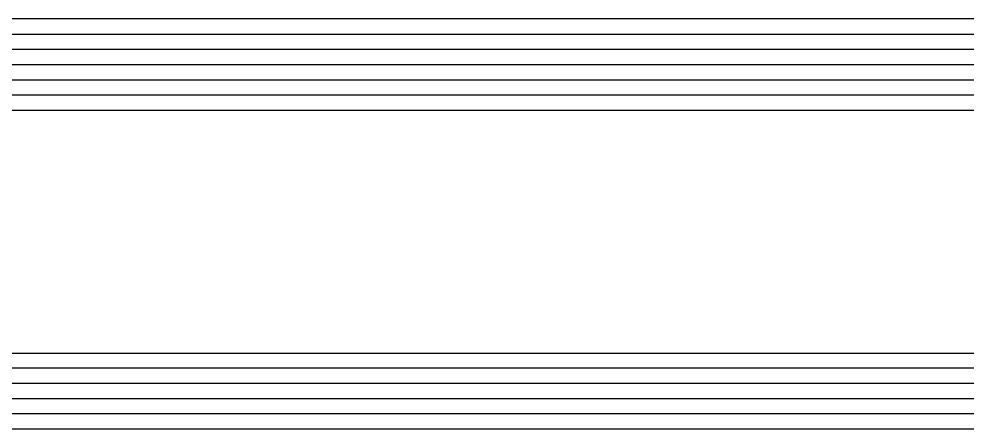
# Model space of a CAD drawing. Header units: inches. Extents: x 21 to 32698, y 13 to 3712.
# Drawn here: x 11093.45 to 11099.69, y 2597.95 to 2600.65 of the extents above; entities that cross this region are included whole.
import ezdxf

# ---------------------------------------------------------------- set-up
doc = ezdxf.new("R2010")
doc.units = ezdxf.units.IN
doc.header["$MEASUREMENT"] = 0
for name, color, linetype, lineweight in [('Z_MİM_00', 8, 'Continuous', 25), ('Z_MİM_KOLON-0.KAT', 8, 'Continuous', 25), ('Z_MİM_MYM_CAM', 8, 'Continuous', 25)]:
    doc.layers.add(name, color=color, linetype=linetype, lineweight=lineweight)

# ---------------------------------------------------------------- blocks, each defined once
blk = doc.blocks.new('*U183')
at = {"layer": 'Z_MİM_MYM_CAM'}
blk.add_line((2180.944878705921, 0), (271.8556404417906, 0), dxfattribs=at)
for points in [[(2180.944878705921, 0), (271.8556404417906, 0)], [(2180.944878705921, 0), (271.8556404417906, 0)], [(271.8556404417906, -1), (2180.944878705921, -1)], [(271.8556404417906, -2), (2180.944878705921, -2)], [(271.8556404417906, -3), (2180.944878705921, -3)], [(271.8556404417906, -4), (2180.944878705921, -4)], [(271.8556404417906, -5), (2180.944878705921, -5)], [(271.8556404417906, -6), (2180.944878705921, -6)], [(271.8556404417906, -22), (2180.944878705921, -22)], [(271.8556404417906, -22), (2180.944878705921, -22)], [(2180.944878705921, -23), (271.8556404417906, -23)], [(2180.944878705921, -24), (271.8556404417906, -24)], [(2180.944878705921, -25), (271.8556404417906, -25)], [(2180.944878705921, -26), (271.8556404417906, -26)], [(2180.944878705921, -27), (271.8556404417906, -27)]]:
    blk.add_lwpolyline(points, dxfattribs=at)
blk = doc.blocks.new('-KM-AL3 420_900')
at = {"layer": 'Z_MİM_KOLON-0.KAT', "xscale": 0.1, "yscale": 0.1, "zscale": 0.1}
blk.add_blockref('*U183', (3459.672107739083, 2313.300773529613), dxfattribs=at)

msp = doc.modelspace()

# ---------------------------------------------------------------- block references
at = {"layer": 'Z_MİM_00'}
msp.add_blockref('-KM-AL3 420_900', (7602.329637220279, 287.3523255920242), dxfattribs=at)

doc.saveas('drawing.dxf')
